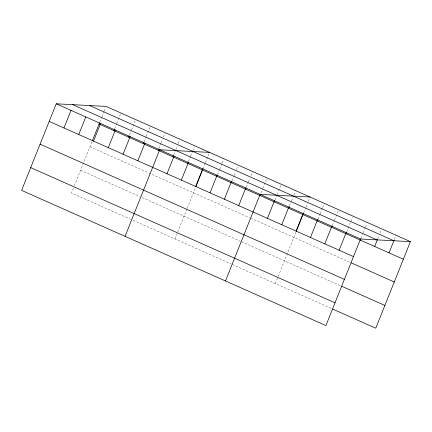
<?xml version="1.0" encoding="UTF-8"?>
<svg xmlns="http://www.w3.org/2000/svg" width="432" height="432" viewBox="0 0 432 432"><rect width="100%" height="100%" fill="white"/><g stroke="black" fill="none" stroke-linecap="round" stroke-linejoin="round"><path stroke-width="0.32" stroke-dasharray="2.16 1.62" d="M73.386 188.201L71.469 192.991L130.588 219.262M74.342 185.803L92.108 141.383M99.787 122.191L101.725 117.342M101.968 116.732L103.912 111.877M104.155 111.272L105.608 107.633M114.566 128.763L116.505 123.908M116.748 123.298L120.388 114.199M129.589 134.719L131.29 130.475M131.533 129.87L135.416 120.161M144.126 141.896L146.07 137.041M146.313 136.436L150.196 126.727M158.906 148.462L160.85 143.608M161.093 143.003L162.545 139.363M163.517 136.933L164.975 133.294M173.686 155.029L175.63 150.174M175.873 149.569L177.331 145.93M178.297 143.505L179.512 140.47M188.471 161.595L190.409 156.746M190.652 156.136L192.596 151.281M192.839 150.676L194.292 147.037M174.933 238.961L186.997 208.791M187.245 208.175L195.572 187.358M203.008 168.772L205.189 163.312M205.432 162.702L209.072 153.603M217.593 174.539L219.537 169.684M219.78 169.079L221.962 163.62M222.205 163.01L223.663 159.37M231.941 180.911L233.885 176.062M234.122 175.451L235.58 171.812M236.552 169.387L237.767 166.352M246.289 187.288L248.227 182.434M248.47 181.829L249.928 178.189M250.895 175.759L252.353 172.12M260.874 193.055L262.575 188.806M262.818 188.201L266.701 178.492M274.979 200.038L276.917 195.183M277.16 194.573L280.8 185.474M289.564 205.805L291.265 201.555M291.508 200.95L292.966 197.311M293.933 194.881L295.391 191.241M275.351 283.581L277.987 276.993M278.23 276.394L295.996 231.973M303.669 212.782L305.613 207.932M305.856 207.322L307.309 203.683M308.281 201.258L309.496 198.223M318.017 219.159L319.955 214.304M320.198 213.7L322.385 208.235M322.628 207.63L324.081 203.99M332.359 225.531L334.303 220.676M334.546 220.072L338.429 210.362M346.707 231.908L352.534 217.345M361.055 238.28L362.993 233.426M363.236 232.821L365.18 227.966M365.423 227.362L366.876 223.722M377.584 239.193L379.037 235.553M380.009 233.129L381.224 230.094M394.357 239.501L395.809 235.861M89.953 146.777L249.604 217.712M250.798 218.246L350.028 262.332M80.573 170.23L139.693 196.495M142.16 197.591L240.224 241.164M241.418 241.699L340.643 285.784M133.056 220.352L231.12 263.925M232.313 264.46L331.538 308.545"/><path stroke-width="0.65" d="M410.4 241.628L106.094 106.418L56.225 103.799L21.6 190.372L325.906 325.582L360.531 239.009L410.4 241.628L375.775 328.201L332.737 309.08M63.968 127.964L71.005 110.365M78.748 134.53L85.79 116.937M92.351 140.789L99.544 122.801M93.528 141.097L100.57 123.503M113.837 130.583L114.323 129.368M108.313 147.663L115.349 130.07M128.617 137.149L129.103 135.934M123.093 154.229L130.129 136.636M143.397 143.716L143.883 142.501M137.873 160.801L144.909 143.203M158.182 150.282L158.663 149.072M125.064 236.342L159.689 149.769L209.558 152.388M172.962 156.848L173.448 155.639M167 173.74L174.037 156.146M187.742 163.42L188.228 162.205M181.343 180.112L188.379 162.518M195.691 186.489L202.727 168.896M195.815 186.759L203.008 168.772M210.038 192.861L217.075 175.268M216.869 176.359L217.35 175.144M224.381 199.238L231.417 181.64M231.212 182.736L231.698 181.521M238.729 205.61L245.765 188.017M245.56 189.108L246.046 187.893M225.482 280.962L260.113 194.389L309.982 197.008M259.902 195.48L260.388 194.27M267.419 218.36L274.455 200.767M274.25 201.857L274.736 200.642M281.767 224.732L288.803 207.139M288.598 208.229L289.327 206.41M296.109 231.109L303.151 213.511M296.233 231.374L303.426 213.392M310.457 237.481L317.493 219.888M317.288 220.979L317.774 219.764M324.805 243.853L331.841 226.26M331.636 227.351L332.116 226.141M339.147 250.231L346.183 232.637M345.978 233.728L346.464 232.513M360.326 240.1L360.812 238.885M374.674 246.478L377.341 239.803M389.016 252.85L394.114 240.106M89.64 105.554L393.941 240.764M72.684 104.663L376.99 239.873M56.225 103.799L360.531 239.009M99.058 124.016L403.364 259.222M49.189 121.397L353.495 256.603M351.221 262.861L394.259 281.988M40.084 144.158L344.39 279.369M341.842 286.313L384.88 305.44M30.704 167.611L335.011 302.821"/></g></svg>
